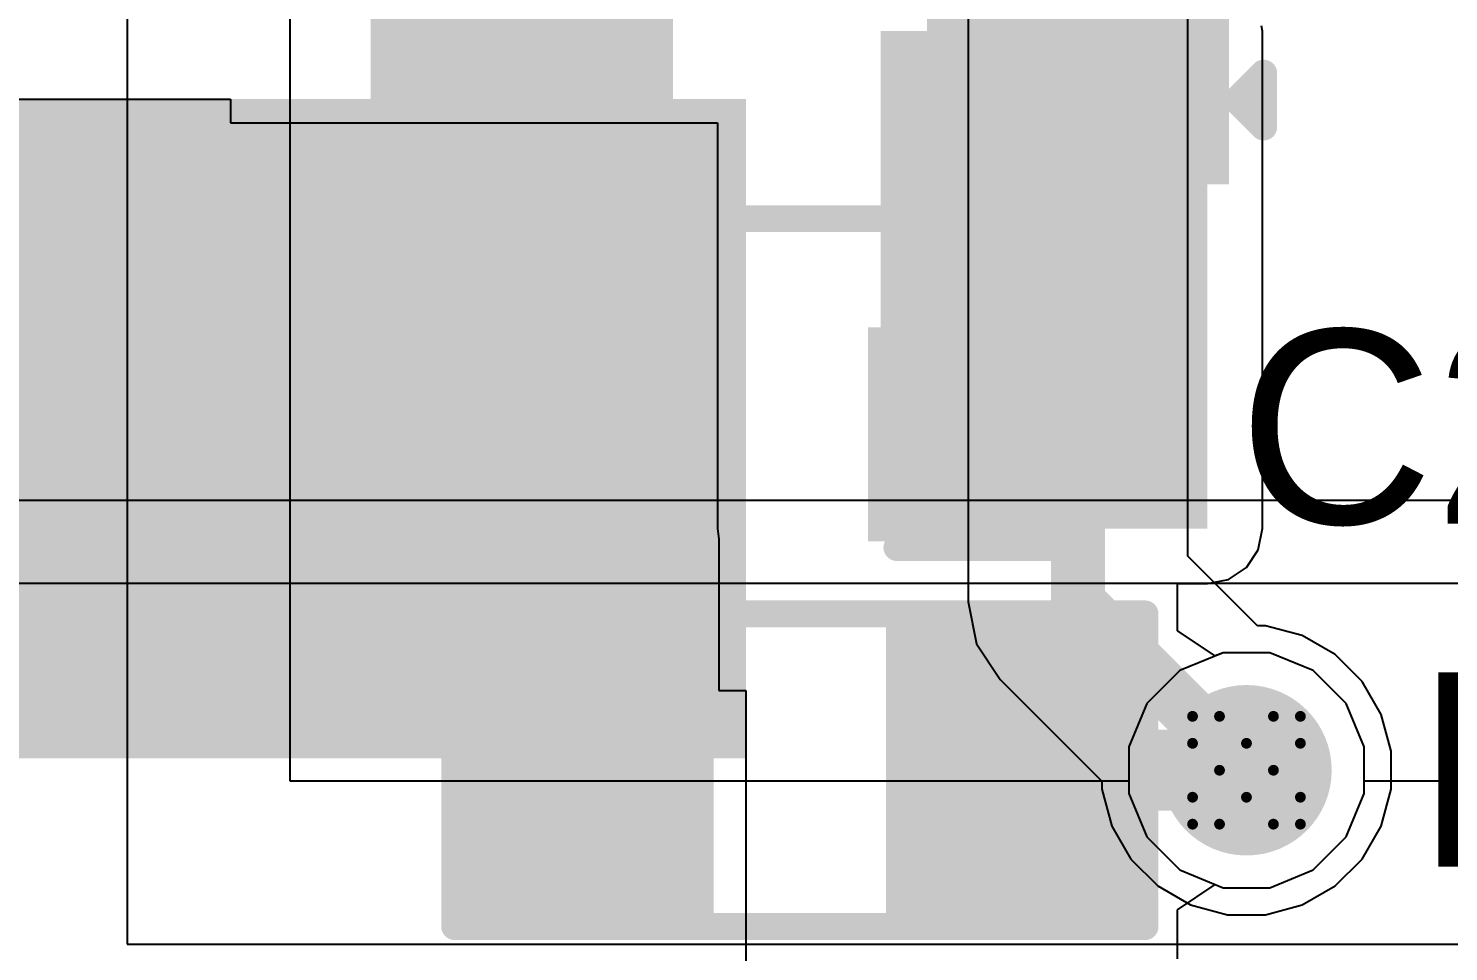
# Model space of a CAD drawing. Header units: inches. Extents: x 0 to 5379, y 0 to 5429.
# Drawn here: x 237.18 to 243.87, y 157.95 to 162.3 of the extents above; entities that cross this region are included whole.
import ezdxf

# ---------------------------------------------------------------- set-up
doc = ezdxf.new("R2010")
doc.units = ezdxf.units.IN
for name, color, linetype in [('Bottom Layer', 5, 'Continuous'), ('Bottom Solder', 6, 'Continuous'), ('Drill Drawing', 1, 'Continuous'), ('GND01', 16, 'Continuous'), ('GND02', 76, 'Continuous'), ('PWR', 156, 'Continuous'), ('SIG 01', 90, 'Continuous'), ('Top Layer', 1, 'Continuous'), ('Top Overlay', 2, 'Continuous'), ('Top Paste', 8, 'Continuous'), ('Top Solder', 216, 'Continuous'), ('Via Holes', 16, 'Continuous')]:
    doc.layers.add(name, color=color, linetype=linetype)
doc.styles.add('Arial', font='', dxfattribs={"height": 0.2})
doc.styles.get('Arial').set_extended_font_data('Arial')

# ---------------------------------------------------------------- blocks, each defined once
blk = doc.blocks.new('SOT_23_6_151')
at = {"layer": 'Top Layer'}
for points in [[(-1.92, 1.26), (-0.7, 1.26), (-0.7, 0.64), (-1.92, 0.64)], [(0.7, 1.26), (1.92, 1.26), (1.92, 0.64), (0.7, 0.64)], [(-1.92, 0.31), (-0.7, 0.31), (-0.7, -0.31), (-1.92, -0.31)], [(0.7, 0.31), (1.92, 0.31), (1.92, -0.31), (0.7, -0.31)], [(-1.92, -0.64), (-0.7, -0.64), (-0.7, -1.26), (-1.92, -1.26)], [(0.7, -0.64), (1.92, -0.64), (1.92, -1.26), (0.7, -1.26)]]:
    blk.add_hatch(color=1, dxfattribs=at).paths.add_polyline_path(points)
at = {"layer": 'Top Paste'}
for points in [[(-1.92, 1.26), (-0.7, 1.26), (-0.7, 0.64), (-1.92, 0.64)], [(0.7, 1.26), (1.92, 1.26), (1.92, 0.64), (0.7, 0.64)], [(-1.92, 0.31), (-0.7, 0.31), (-0.7, -0.31), (-1.92, -0.31)], [(0.7, 0.31), (1.92, 0.31), (1.92, -0.31), (0.7, -0.31)], [(-1.92, -0.64), (-0.7, -0.64), (-0.7, -1.26), (-1.92, -1.26)], [(0.7, -0.64), (1.92, -0.64), (1.92, -1.26), (0.7, -1.26)]]:
    blk.add_hatch(color=8, dxfattribs=at).paths.add_polyline_path(points)
at = {"layer": 'Top Solder'}
for points in [[(-2.0216, 1.3616), (-0.5984, 1.3616), (-0.5984, 0.5384), (-2.0216, 0.5384)], [(0.5984, 1.3616), (2.0216, 1.3616), (2.0216, 0.5384), (0.5984, 0.5384)], [(-2.0216, 0.4116), (-0.5984, 0.4116), (-0.5984, -0.4116), (-2.0216, -0.4116)], [(0.5984, 0.4116), (2.0216, 0.4116), (2.0216, -0.4116), (0.5984, -0.4116)], [(-2.0216, -0.5384), (-0.5984, -0.5384), (-0.5984, -1.3616), (-2.0216, -1.3616)], [(0.5984, -0.5384), (2.0216, -0.5384), (2.0216, -1.3616), (0.5984, -1.3616)]]:
    blk.add_hatch(color=216, dxfattribs=at).paths.add_polyline_path(points)
at = {"layer": 'Top Overlay'}
for points in [[(0.8636, 1.524, 0.127, 0.127, 0), (-0.889, 1.524, 0.127, 0.127, 0)], [(-0.889, 1.524, 0.127, 0.127, 0), (-0.889, 1.424, 0.127, 0.127, 0)], [(0.8636, 1.524, 0.127, 0.127, 0), (0.8636, 1.424, 0.127, 0.127, 0)], [(-2.0574, 0.9652, 0.127, 0.127, 0), (-2.1844, 1.0922, 0.127, 0.127, 0)], [(-2.1844, 1.0922, 0.127, 0.127, 0), (-2.1844, 0.8382, 0.127, 0.127, 0)], [(-2.0574, 0.9652, 0.127, 0.127, 0), (-2.1844, 0.8382, 0.127, 0.127, 0)], [(-0.889, -1.424, 0.127, 0.127, 0), (-0.889, -1.524, 0.127, 0.127, 0)], [(0.8636, -1.424, 0.127, 0.127, 0), (0.8636, -1.524, 0.127, 0.127, 0)], [(0.8636, -1.524, 0.127, 0.127, 0), (-0.889, -1.524, 0.127, 0.127, 0)]]:
    blk.add_lwpolyline(points, format="xyseb", dxfattribs=at)
for points in [[(-0.9207, 1.524, 0.0635, 0.0635, 1), (-0.8572, 1.524, 0.0635, 0.0635, 1)], [(-0.9207, 1.524, 0.0635, 0.0635, 1), (-0.8572, 1.524, 0.0635, 0.0635, 1)], [(0.8318, 1.524, 0.0635, 0.0635, 1), (0.8953, 1.524, 0.0635, 0.0635, 1)], [(0.8318, 1.524, 0.0635, 0.0635, 1), (0.8953, 1.524, 0.0635, 0.0635, 1)], [(-0.9207, 1.424, 0.0635, 0.0635, 1), (-0.8572, 1.424, 0.0635, 0.0635, 1)], [(0.8318, 1.424, 0.0635, 0.0635, 1), (0.8953, 1.424, 0.0635, 0.0635, 1)], [(-2.2161, 1.0922, 0.0635, 0.0635, 1), (-2.1526, 1.0922, 0.0635, 0.0635, 1)], [(-2.2161, 1.0922, 0.0635, 0.0635, 1), (-2.1526, 1.0922, 0.0635, 0.0635, 1)], [(-2.0892, 0.9652, 0.0635, 0.0635, 1), (-2.0257, 0.9652, 0.0635, 0.0635, 1)], [(-2.0892, 0.9652, 0.0635, 0.0635, 1), (-2.0257, 0.9652, 0.0635, 0.0635, 1)], [(-2.2161, 0.8382, 0.0635, 0.0635, 1), (-2.1526, 0.8382, 0.0635, 0.0635, 1)], [(-2.2161, 0.8382, 0.0635, 0.0635, 1), (-2.1526, 0.8382, 0.0635, 0.0635, 1)], [(-0.9207, -1.424, 0.0635, 0.0635, 1), (-0.8572, -1.424, 0.0635, 0.0635, 1)], [(0.8318, -1.424, 0.0635, 0.0635, 1), (0.8953, -1.424, 0.0635, 0.0635, 1)], [(-0.9207, -1.524, 0.0635, 0.0635, 1), (-0.8572, -1.524, 0.0635, 0.0635, 1)], [(-0.9207, -1.524, 0.0635, 0.0635, 1), (-0.8572, -1.524, 0.0635, 0.0635, 1)], [(0.8318, -1.524, 0.0635, 0.0635, 1), (0.8953, -1.524, 0.0635, 0.0635, 1)], [(0.8318, -1.524, 0.0635, 0.0635, 1), (0.8953, -1.524, 0.0635, 0.0635, 1)]]:
    blk.add_lwpolyline(points, format="xyseb", close=True, dxfattribs=at)
blk = doc.blocks.new('RES_0805_733')
at = {"layer": 'Top Layer'}
for points in [[(-1.524, 0.635), (-0.508, 0.635), (-0.508, -0.635), (-1.524, -0.635)], [(0.508, 0.635), (1.524, 0.635), (1.524, -0.635), (0.508, -0.635)]]:
    blk.add_hatch(color=1, dxfattribs=at).paths.add_polyline_path(points)
at = {"layer": 'Top Paste'}
for points in [[(-1.524, 0.635), (-0.508, 0.635), (-0.508, -0.635), (-1.524, -0.635)], [(0.508, 0.635), (1.524, 0.635), (1.524, -0.635), (0.508, -0.635)]]:
    blk.add_hatch(color=8, dxfattribs=at).paths.add_polyline_path(points)
at = {"layer": 'Top Solder'}
for points in [[(-1.6256, 0.7366), (-0.4064, 0.7366), (-0.4064, -0.7366), (-1.6256, -0.7366)], [(0.4064, 0.7366), (1.6256, 0.7366), (1.6256, -0.7366), (0.4064, -0.7366)]]:
    blk.add_hatch(color=216, dxfattribs=at).paths.add_polyline_path(points)
at = {"layer": 'Top Overlay'}
for points in [[(1.6256, 0.7366, 0.127, 0.127, 0), (-1.6256, 0.7366, 0.127, 0.127, 0)], [(-1.6256, 0.7366, 0.127, 0.127, 0), (-1.6256, -0.7366, 0.127, 0.127, 0)], [(1.6256, 0.7366, 0.127, 0.127, 0), (1.6256, -0.7366, 0.127, 0.127, 0)], [(1.6256, -0.7366, 0.127, 0.127, 0), (-1.6256, -0.7366, 0.127, 0.127, 0)]]:
    blk.add_lwpolyline(points, format="xyseb", dxfattribs=at)
for points in [[(-1.65735, 0.7366, 0.0635, 0.0635, 1), (-1.59385, 0.7366, 0.0635, 0.0635, 1)], [(-1.65735, 0.7366, 0.0635, 0.0635, 1), (-1.59385, 0.7366, 0.0635, 0.0635, 1)], [(1.59385, 0.7366, 0.0635, 0.0635, 1), (1.65735, 0.7366, 0.0635, 0.0635, 1)], [(1.59385, 0.7366, 0.0635, 0.0635, 1), (1.65735, 0.7366, 0.0635, 0.0635, 1)], [(-1.65735, -0.7366, 0.0635, 0.0635, 1), (-1.59385, -0.7366, 0.0635, 0.0635, 1)], [(-1.65735, -0.7366, 0.0635, 0.0635, 1), (-1.59385, -0.7366, 0.0635, 0.0635, 1)], [(1.59385, -0.7366, 0.0635, 0.0635, 1), (1.65735, -0.7366, 0.0635, 0.0635, 1)], [(1.59385, -0.7366, 0.0635, 0.0635, 1), (1.65735, -0.7366, 0.0635, 0.0635, 1)]]:
    blk.add_lwpolyline(points, format="xyseb", close=True, dxfattribs=at)
blk = doc.blocks.new('C___0603_1085')
at = {"layer": 'Top Layer'}
for points in [[(-0.381, 0.4445), (-0.381, -0.4445), (-1.143, -0.4445), (-1.143, 0.4445)], [(1.143, 0.4445), (1.143, -0.4445), (0.381, -0.4445), (0.381, 0.4445)]]:
    blk.add_hatch(color=1, dxfattribs=at).paths.add_polyline_path(points)
at = {"layer": 'Top Paste'}
for points in [[(-0.381, 0.4445), (-0.381, -0.4445), (-1.143, -0.4445), (-1.143, 0.4445)], [(1.143, 0.4445), (1.143, -0.4445), (0.381, -0.4445), (0.381, 0.4445)]]:
    blk.add_hatch(color=8, dxfattribs=at).paths.add_polyline_path(points)
at = {"layer": 'Top Solder'}
for points in [[(-0.321, 0.5045), (-0.321, -0.5045), (-1.203, -0.5045), (-1.203, 0.5045)], [(1.203, 0.5045), (1.203, -0.5045), (0.321, -0.5045), (0.321, 0.5045)]]:
    blk.add_hatch(color=216, dxfattribs=at).paths.add_polyline_path(points)
at = {"layer": 'Top Overlay'}
for points in [[(-0.4572, 0.5334, 0.127, 0.127, 0), (-1.2446, 0.5334, 0.127, 0.127, 0)], [(-1.2446, 0.5334, 0.127, 0.127, 0), (-1.2446, -0.5334, 0.127, 0.127, 0)], [(1.2446, 0.5334, 0.127, 0.127, 0), (0.4572, 0.5334, 0.127, 0.127, 0)], [(1.2446, 0.5334, 0.127, 0.127, 0), (1.2446, -0.5334, 0.127, 0.127, 0)], [(-0.4572, -0.5334, 0.127, 0.127, 0), (-1.2446, -0.5334, 0.127, 0.127, 0)], [(1.2446, -0.5334, 0.127, 0.127, 0), (0.4572, -0.5334, 0.127, 0.127, 0)]]:
    blk.add_lwpolyline(points, format="xyseb", dxfattribs=at)
for points in [[(-1.2764, 0.5334, 0.0635, 0.0635, 1), (-1.2128, 0.5334, 0.0635, 0.0635, 1)], [(-1.2764, 0.5334, 0.0635, 0.0635, 1), (-1.2128, 0.5334, 0.0635, 0.0635, 1)], [(-0.4889, 0.5334, 0.0635, 0.0635, 1), (-0.4254, 0.5334, 0.0635, 0.0635, 1)], [(0.4254, 0.5334, 0.0635, 0.0635, 1), (0.4889, 0.5334, 0.0635, 0.0635, 1)], [(1.2128, 0.5334, 0.0635, 0.0635, 1), (1.2764, 0.5334, 0.0635, 0.0635, 1)], [(1.2128, 0.5334, 0.0635, 0.0635, 1), (1.2764, 0.5334, 0.0635, 0.0635, 1)], [(-1.2764, -0.5334, 0.0635, 0.0635, 1), (-1.2128, -0.5334, 0.0635, 0.0635, 1)], [(-1.2764, -0.5334, 0.0635, 0.0635, 1), (-1.2128, -0.5334, 0.0635, 0.0635, 1)], [(-0.4889, -0.5334, 0.0635, 0.0635, 1), (-0.4254, -0.5334, 0.0635, 0.0635, 1)], [(0.4254, -0.5334, 0.0635, 0.0635, 1), (0.4889, -0.5334, 0.0635, 0.0635, 1)], [(1.2128, -0.5334, 0.0635, 0.0635, 1), (1.2764, -0.5334, 0.0635, 0.0635, 1)], [(1.2128, -0.5334, 0.0635, 0.0635, 1), (1.2764, -0.5334, 0.0635, 0.0635, 1)]]:
    blk.add_lwpolyline(points, format="xyseb", close=True, dxfattribs=at)

msp = doc.modelspace()

# ---------------------------------------------------------------- hatches: boundary and pattern name
at = {"layer": 'Bottom Layer'}
h = msp.add_hatch(color=5, dxfattribs=at)
edge = h.paths.add_edge_path()
edge.add_arc((242.9149, 158.8079), 0.3, 0, 360)
at = {"layer": 'Bottom Solder'}
h = msp.add_hatch(color=6, dxfattribs=at)
edge = h.paths.add_edge_path()
edge.add_arc((242.9149, 158.8079), 0.4016, 0, 360)
at = {"layer": 'GND01'}
h = msp.add_hatch(color=16, dxfattribs=at)
edge = h.paths.add_edge_path()
edge.add_arc((242.9149, 158.8079), 0.3, 0, 360)
at = {"layer": 'GND02'}
h = msp.add_hatch(color=76, dxfattribs=at)
edge = h.paths.add_edge_path()
edge.add_arc((242.9149, 158.8079), 0.3, 0, 360)
at = {"layer": 'PWR'}
h = msp.add_hatch(color=156, dxfattribs=at)
edge = h.paths.add_edge_path()
edge.add_arc((242.9149, 158.8079), 0.3, 0, 360)
at = {"layer": 'SIG 01'}
h = msp.add_hatch(color=90, dxfattribs=at)
edge = h.paths.add_edge_path()
edge.add_arc((242.9149, 158.8079), 0.3, 0, 360)
at = {"layer": 'Top Layer'}
for points in [[(238.8913, 160.1923), (240.1113, 160.1923), (240.1113, 162.2908), (238.8913, 162.2908)], [(242.7313, 162.2908), (241.1923, 162.2908), (241.1923, 159.9463), (242.7313, 159.9463)], [(242.7313, 162.2908), (241.1923, 162.2908), (241.1923, 159.9463), (242.7313, 159.9463)], [(240.5573, 161.9701), (236.4633, 161.9701), (236.4633, 158.8636), (240.5573, 158.8636)]]:
    msp.add_hatch(color=1, dxfattribs=at).paths.add_polyline_path(points)
h = msp.add_hatch(color=1, dxfattribs=at)
edge = h.paths.add_edge_path()
edge.add_arc((242.9149, 158.8079), 0.3, 0, 360)
at = {"layer": 'Top Solder'}
h = msp.add_hatch(color=216, dxfattribs=at)
edge = h.paths.add_edge_path()
edge.add_arc((242.9149, 158.8079), 0.4016, 0, 360)
at = {"layer": 'Via Holes'}
h = msp.add_hatch(color=7, dxfattribs=at)
edge = h.paths.add_edge_path()
edge.add_arc((242.9149, 158.8079), 0.15, 0, 360)

# ---------------------------------------------------------------- linework, layer by layer
at = {"layer": 'Bottom Layer'}
for p, q in [((237.6424, 165.7096), (237.6424, 157.988)), ((238.411, 158.7566), (238.411, 165.7096)), ((242.8047, 159.3619), (242.6011, 159.2775)), ((243.0251, 159.3619), (242.8047, 159.3619)), ((243.2287, 159.2775), (243.0251, 159.3619)), ((242.6011, 159.2775), (242.4452, 159.1217)), ((243.3845, 159.1217), (243.2287, 159.2775)), ((242.4452, 159.1217), (242.3609, 158.9181)), ((243.4689, 158.9181), (243.3845, 159.1217)), ((242.3609, 158.9181), (242.3609, 158.7566)), ((243.4689, 158.7566), (243.4689, 158.9181)), ((242.3609, 158.7566), (238.411, 158.7566)), ((302.5074, 158.7566), (243.4689, 158.7566)), ((237.6424, 157.988), (303.276, 157.988))]:
    msp.add_line(p, q, dxfattribs=at)
at = {"layer": 'Drill Drawing'}
for points in [[(242.6609, 158.9349, 0.0508, 0.0508, 0), (242.6609, 159.0619, 0.0508, 0.0508, 0)], [(242.6609, 159.0619, 0.0508, 0.0508, 0), (242.7879, 159.0619, 0.0508, 0.0508, 0)], [(242.7879, 159.0619, 0.0508, 0.0508, 0), (242.9149, 158.9349, 0.0508, 0.0508, 0)], [(242.9149, 158.9349, 0.0508, 0.0508, 0), (243.0419, 159.0619, 0.0508, 0.0508, 0)], [(243.0419, 159.0619, 0.0508, 0.0508, 0), (243.1689, 159.0619, 0.0508, 0.0508, 0)], [(243.1689, 158.9349, 0.0508, 0.0508, 0), (243.1689, 159.0619, 0.0508, 0.0508, 0)], [(242.6609, 158.9349, 0.0508, 0.0508, 0), (242.7879, 158.8079, 0.0508, 0.0508, 0)], [(243.0419, 158.8079, 0.0508, 0.0508, 0), (243.1689, 158.9349, 0.0508, 0.0508, 0)], [(242.6609, 158.6809, 0.0508, 0.0508, 0), (242.7879, 158.8079, 0.0508, 0.0508, 0)], [(243.0419, 158.8079, 0.0508, 0.0508, 0), (243.1689, 158.6809, 0.0508, 0.0508, 0)], [(242.6609, 158.5539, 0.0508, 0.0508, 0), (242.6609, 158.6809, 0.0508, 0.0508, 0)], [(242.7879, 158.5539, 0.0508, 0.0508, 0), (242.9149, 158.6809, 0.0508, 0.0508, 0)], [(242.9149, 158.6809, 0.0508, 0.0508, 0), (243.0419, 158.5539, 0.0508, 0.0508, 0)], [(243.1689, 158.5539, 0.0508, 0.0508, 0), (243.1689, 158.6809, 0.0508, 0.0508, 0)], [(242.6609, 158.5539, 0.0508, 0.0508, 0), (242.7879, 158.5539, 0.0508, 0.0508, 0)], [(243.0419, 158.5539, 0.0508, 0.0508, 0), (243.1689, 158.5539, 0.0508, 0.0508, 0)]]:
    msp.add_lwpolyline(points, format="xyseb", dxfattribs=at)
for points in [[(242.6482, 159.0619, 0.0254, 0.0254, 1), (242.6736, 159.0619, 0.0254, 0.0254, 1)], [(242.6482, 159.0619, 0.0254, 0.0254, 1), (242.6736, 159.0619, 0.0254, 0.0254, 1)], [(242.7752, 159.0619, 0.0254, 0.0254, 1), (242.8006, 159.0619, 0.0254, 0.0254, 1)], [(242.7752, 159.0619, 0.0254, 0.0254, 1), (242.8006, 159.0619, 0.0254, 0.0254, 1)], [(243.0292, 159.0619, 0.0254, 0.0254, 1), (243.0546, 159.0619, 0.0254, 0.0254, 1)], [(243.0292, 159.0619, 0.0254, 0.0254, 1), (243.0546, 159.0619, 0.0254, 0.0254, 1)], [(243.1562, 159.0619, 0.0254, 0.0254, 1), (243.1816, 159.0619, 0.0254, 0.0254, 1)], [(243.1562, 159.0619, 0.0254, 0.0254, 1), (243.1816, 159.0619, 0.0254, 0.0254, 1)], [(242.6482, 158.9349, 0.0254, 0.0254, 1), (242.6736, 158.9349, 0.0254, 0.0254, 1)], [(242.6482, 158.9349, 0.0254, 0.0254, 1), (242.6736, 158.9349, 0.0254, 0.0254, 1)], [(242.9022, 158.9349, 0.0254, 0.0254, 1), (242.9276, 158.9349, 0.0254, 0.0254, 1)], [(242.9022, 158.9349, 0.0254, 0.0254, 1), (242.9276, 158.9349, 0.0254, 0.0254, 1)], [(243.1562, 158.9349, 0.0254, 0.0254, 1), (243.1816, 158.9349, 0.0254, 0.0254, 1)], [(243.1562, 158.9349, 0.0254, 0.0254, 1), (243.1816, 158.9349, 0.0254, 0.0254, 1)], [(242.7752, 158.8079, 0.0254, 0.0254, 1), (242.8006, 158.8079, 0.0254, 0.0254, 1)], [(242.7752, 158.8079, 0.0254, 0.0254, 1), (242.8006, 158.8079, 0.0254, 0.0254, 1)], [(243.0292, 158.8079, 0.0254, 0.0254, 1), (243.0546, 158.8079, 0.0254, 0.0254, 1)], [(243.0292, 158.8079, 0.0254, 0.0254, 1), (243.0546, 158.8079, 0.0254, 0.0254, 1)], [(242.6482, 158.6809, 0.0254, 0.0254, 1), (242.6736, 158.6809, 0.0254, 0.0254, 1)], [(242.6482, 158.6809, 0.0254, 0.0254, 1), (242.6736, 158.6809, 0.0254, 0.0254, 1)], [(242.9022, 158.6809, 0.0254, 0.0254, 1), (242.9276, 158.6809, 0.0254, 0.0254, 1)], [(242.9022, 158.6809, 0.0254, 0.0254, 1), (242.9276, 158.6809, 0.0254, 0.0254, 1)], [(243.1562, 158.6809, 0.0254, 0.0254, 1), (243.1816, 158.6809, 0.0254, 0.0254, 1)], [(243.1562, 158.6809, 0.0254, 0.0254, 1), (243.1816, 158.6809, 0.0254, 0.0254, 1)], [(242.6482, 158.5539, 0.0254, 0.0254, 1), (242.6736, 158.5539, 0.0254, 0.0254, 1)], [(242.6482, 158.5539, 0.0254, 0.0254, 1), (242.6736, 158.5539, 0.0254, 0.0254, 1)], [(242.7752, 158.5539, 0.0254, 0.0254, 1), (242.8006, 158.5539, 0.0254, 0.0254, 1)], [(242.7752, 158.5539, 0.0254, 0.0254, 1), (242.8006, 158.5539, 0.0254, 0.0254, 1)], [(243.0292, 158.5539, 0.0254, 0.0254, 1), (243.0546, 158.5539, 0.0254, 0.0254, 1)], [(243.0292, 158.5539, 0.0254, 0.0254, 1), (243.0546, 158.5539, 0.0254, 0.0254, 1)], [(243.1562, 158.5539, 0.0254, 0.0254, 1), (243.1816, 158.5539, 0.0254, 0.0254, 1)], [(243.1562, 158.5539, 0.0254, 0.0254, 1), (243.1816, 158.5539, 0.0254, 0.0254, 1)]]:
    msp.add_lwpolyline(points, format="xyseb", close=True, dxfattribs=at)
at = {"layer": 'GND01'}
for p, q in [((242.8047, 159.3619), (242.6011, 159.2775)), ((243.0251, 159.3619), (242.8047, 159.3619)), ((243.2287, 159.2775), (243.0251, 159.3619)), ((242.6011, 159.2775), (242.4452, 159.1217)), ((243.3845, 159.1217), (243.2287, 159.2775)), ((242.4452, 159.1217), (242.3609, 158.9181)), ((243.4689, 158.9181), (243.3845, 159.1217)), ((242.3609, 158.9181), (242.3609, 158.6977)), ((243.4689, 158.6977), (243.4689, 158.9181)), ((242.3609, 158.6977), (242.4452, 158.4941)), ((243.3845, 158.4941), (243.4689, 158.6977)), ((242.4452, 158.4941), (242.6011, 158.3382)), ((243.2287, 158.3382), (243.3845, 158.4941)), ((242.6011, 158.3382), (242.8047, 158.2539)), ((243.0251, 158.2539), (243.2287, 158.3382)), ((242.8047, 158.2539), (243.0251, 158.2539))]:
    msp.add_line(p, q, dxfattribs=at)
at = {"layer": 'GND02'}
for p, q in [((242.8047, 159.3619), (242.6011, 159.2775)), ((243.0251, 159.3619), (242.8047, 159.3619)), ((243.2287, 159.2775), (243.0251, 159.3619)), ((242.6011, 159.2775), (242.4452, 159.1217)), ((243.3845, 159.1217), (243.2287, 159.2775)), ((242.4452, 159.1217), (242.3609, 158.9181)), ((243.4689, 158.9181), (243.3845, 159.1217)), ((242.3609, 158.9181), (242.3609, 158.6977)), ((243.4689, 158.6977), (243.4689, 158.9181)), ((242.3609, 158.6977), (242.4452, 158.4941)), ((243.3845, 158.4941), (243.4689, 158.6977)), ((242.4452, 158.4941), (242.6011, 158.3382)), ((243.2287, 158.3382), (243.3845, 158.4941)), ((242.6011, 158.3382), (242.8047, 158.2539)), ((243.0251, 158.2539), (243.2287, 158.3382)), ((242.8047, 158.2539), (243.0251, 158.2539))]:
    msp.add_line(p, q, dxfattribs=at)
at = {"layer": 'PWR'}
for p, q in [((266.2823, 160.0783), (225.7379, 160.0783)), ((225.7379, 159.6898), (266.2823, 159.6898)), ((242.8047, 159.3619), (242.6011, 159.2775)), ((243.0251, 159.3619), (242.8047, 159.3619)), ((243.2287, 159.2775), (243.0251, 159.3619)), ((242.6011, 159.2775), (242.4452, 159.1217)), ((243.3845, 159.1217), (243.2287, 159.2775)), ((242.4452, 159.1217), (242.3609, 158.9181)), ((243.4689, 158.9181), (243.3845, 159.1217)), ((242.3609, 158.9181), (242.3609, 158.6977)), ((243.4689, 158.6977), (243.4689, 158.9181)), ((242.3609, 158.6977), (242.4452, 158.4941)), ((243.3845, 158.4941), (243.4689, 158.6977)), ((242.4452, 158.4941), (242.6011, 158.3382)), ((243.2287, 158.3382), (243.3845, 158.4941)), ((242.6011, 158.3382), (242.8047, 158.2539)), ((243.0251, 158.2539), (243.2287, 158.3382)), ((242.8047, 158.2539), (243.0251, 158.2539))]:
    msp.add_line(p, q, dxfattribs=at)
at = {"layer": 'SIG 01'}
for p, q in [((241.6033, 164.2047), (241.6033, 159.6015)), ((242.6392, 159.816), (242.6392, 164.2047)), ((242.9664, 159.4889), (242.6392, 159.816)), ((241.6033, 159.6015), (241.6427, 159.4033)), ((243.0045, 159.4889), (242.9664, 159.4889)), ((243.1777, 159.4425), (243.0045, 159.4889)), ((243.333, 159.3528), (243.1777, 159.4425)), ((241.6427, 159.4033), (241.755, 159.2352)), ((243.4598, 159.226), (243.333, 159.3528)), ((241.755, 159.2352), (242.2339, 158.7564)), ((243.5495, 159.0707), (243.4598, 159.226)), ((243.5959, 158.8975), (243.5495, 159.0707)), ((243.5959, 158.7182), (243.5959, 158.8975)), ((242.2339, 158.7564), (242.2339, 158.7182)), ((242.2339, 158.7182), (242.2803, 158.545)), ((243.5495, 158.545), (243.5959, 158.7182)), ((242.2803, 158.545), (242.3699, 158.3897)), ((243.4598, 158.3897), (243.5495, 158.545)), ((242.3699, 158.3897), (242.4967, 158.2629)), ((243.333, 158.2629), (243.4598, 158.3897)), ((242.4967, 158.2629), (242.652, 158.1733)), ((243.1777, 158.1733), (243.333, 158.2629)), ((242.652, 158.1733), (242.8252, 158.1269)), ((243.0045, 158.1269), (243.1777, 158.1733)), ((242.8252, 158.1269), (243.0045, 158.1269))]:
    msp.add_line(p, q, dxfattribs=at)
for points in [[(242.1213, 159.6015, 0.254, 0.254, 0), (242.1213, 164.6499, 0.254, 0.254, 0)], [(242.1213, 159.6015, 0.254, 0.254, 0), (242.1213, 164.6499, 0.254, 0.254, 0)], [(242.1213, 159.6015, 0.254, 0.254, 0), (242.9149, 158.8079, 0.254, 0.254, 0)]]:
    msp.add_lwpolyline(points, format="xyseb", dxfattribs=at)
for points in [[(242.0578, 159.6015, 0.127, 0.127, 1), (242.1848, 159.6015, 0.127, 0.127, 1)], [(242.0578, 159.6015, 0.127, 0.127, 1), (242.1848, 159.6015, 0.127, 0.127, 1)], [(242.0578, 159.6015, 0.127, 0.127, 1), (242.1848, 159.6015, 0.127, 0.127, 1)], [(242.8514, 158.8079, 0.127, 0.127, 1), (242.9784, 158.8079, 0.127, 0.127, 1)]]:
    msp.add_lwpolyline(points, format="xyseb", close=True, dxfattribs=at)
at = {"layer": 'Top Layer'}
for p, q in [((242.9902, 162.2908), (242.9853, 162.3158)), ((242.9902, 159.9463), (242.9902, 162.2908)), ((231.9067, 161.9701), (238.1293, 161.9701)), ((238.1293, 161.9701), (238.1293, 161.8588)), ((238.1293, 161.8588), (240.4237, 161.8588)), ((240.4237, 161.8588), (240.4237, 159.9463)), ((240.4237, 159.9463), (240.4303, 159.8964)), ((240.4303, 159.8964), (240.4303, 159.1843)), ((242.9705, 159.8472), (242.9902, 159.9463)), ((242.9144, 159.7632), (242.9705, 159.8472)), ((242.8304, 159.707), (242.9144, 159.7632)), ((242.5893, 159.4651), (242.5893, 159.6873)), ((242.5893, 159.6873), (242.7313, 159.6873)), ((242.7313, 159.6873), (242.8304, 159.707)), ((242.7671, 159.3463), (242.5893, 159.4651)), ((242.8047, 159.3619), (242.7671, 159.3463)), ((243.0251, 159.3619), (242.8047, 159.3619)), ((243.2287, 159.2775), (243.0251, 159.3619)), ((243.3845, 159.1217), (243.2287, 159.2775)), ((240.4303, 159.1843), (240.5573, 159.1843)), ((240.5573, 159.1843), (240.5573, 157.4109)), ((243.4689, 158.9181), (243.3845, 159.1217)), ((243.4689, 158.6977), (243.4689, 158.9181)), ((243.3845, 158.4941), (243.4689, 158.6977)), ((243.2287, 158.3382), (243.3845, 158.4941)), ((243.0251, 158.2539), (243.2287, 158.3382)), ((242.5893, 158.1506), (242.7671, 158.2694)), ((242.7671, 158.2694), (242.8047, 158.2539)), ((242.8047, 158.2539), (243.0251, 158.2539)), ((242.5893, 157.9189), (242.5893, 158.1506))]:
    msp.add_line(p, q, dxfattribs=at)
msp.add_lwpolyline([(241.8273, 158.8079, 0.381, 0.381, 0), (242.9149, 158.8079, 0.381, 0.381, 0)], format="xyseb", dxfattribs=at)
msp.add_lwpolyline([(241.8273, 158.8079, 0.381, 0.381, 0), (242.9149, 158.8079, 0.381, 0.381, 0)], format="xyseb", dxfattribs=at)
for points in [[(241.732, 158.8079, 0.1905, 0.1905, 1), (241.9225, 158.8079, 0.1905, 0.1905, 1)], [(241.732, 158.8079, 0.1905, 0.1905, 1), (241.9225, 158.8079, 0.1905, 0.1905, 1)], [(242.8196, 158.8079, 0.1905, 0.1905, 1), (243.0101, 158.8079, 0.1905, 0.1905, 1)], [(242.8196, 158.8079, 0.1905, 0.1905, 1), (243.0101, 158.8079, 0.1905, 0.1905, 1)]]:
    msp.add_lwpolyline(points, format="xyseb", close=True, dxfattribs=at)

# ---------------------------------------------------------------- block references
at = {"rotation": 180}
for name, p in [('SOT_23_6_151', (240.8113, 162.9308)), ('C___0603_1085', (240.8113, 160.3908)), ('RES_0805_733', (240.8113, 158.8079))]:
    msp.add_blockref(name, p, dxfattribs=at)

# ---------------------------------------------------------------- texts
at = {"layer": 'Top Overlay', "style": 'Arial'}
for s, p in [('C24', (242.8752, 159.9693)), ('R3', (243.7132, 158.3544))]:
    msp.add_text(s, height=0.9144, dxfattribs=at).set_placement(p)

doc.saveas('drawing.dxf')
